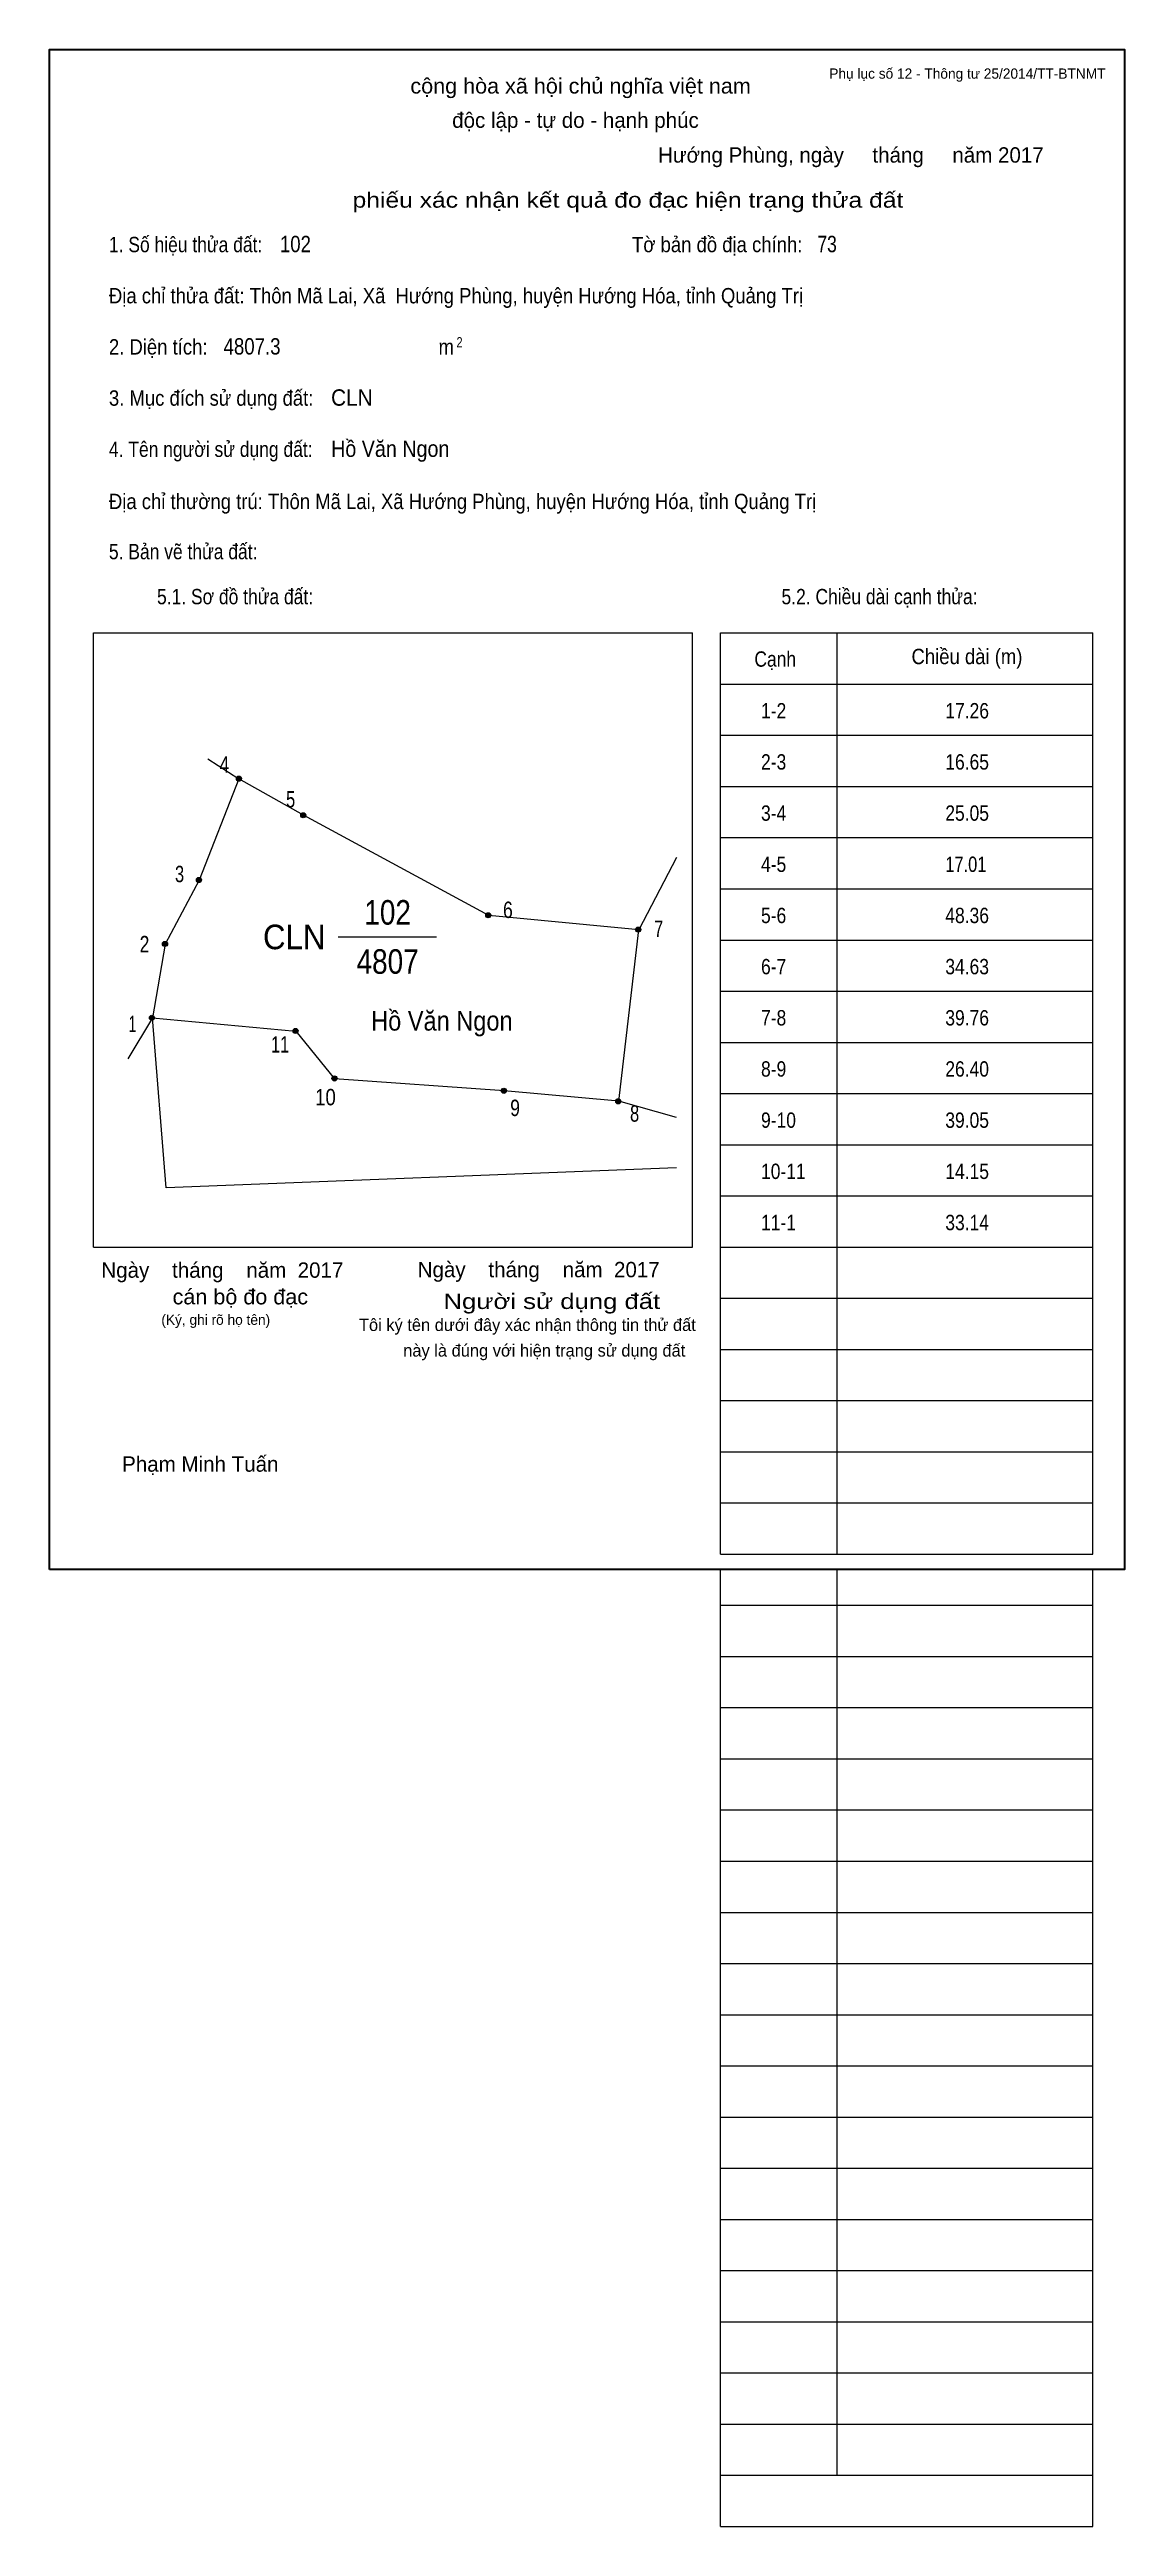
# Model space of a CAD drawing. Header units: centimetres. Extents: x 0 to 21, y -18.7 to 29.7.
import ezdxf
from ezdxf.enums import TextEntityAlignment as Align

# ---------------------------------------------------------------- set-up
doc = ezdxf.new("R2010")
doc.units = ezdxf.units.CM
doc.header["$LTSCALE"] = 0.12
for name, color, linetype in [('2', 7, 'Continuous'), ('30', 7, 'Continuous'), ('34', 7, 'Continuous')]:
    doc.layers.add(name, color=color, linetype=linetype)
for name, color, linetype, lineweight in [('32', 7, 'Continuous', 13), ('33', 7, 'Continuous', 13), ('6', 7, 'Continuous', 13), ('63', 7, 'Continuous', 13)]:
    doc.layers.add(name, color=color, linetype=linetype, lineweight=lineweight)

msp = doc.modelspace()

# ---------------------------------------------------------------- hatches: boundary and pattern name
at = {"layer": '32'}
for points in [[(3.75, 15.4528, 1), (3.65, 15.4528, 1)], [(5.0061, 14.7372, 1), (4.9061, 14.7372, 1)], [(2.9691, 13.4727, 1), (2.8691, 13.4727, 1)], [(8.6211, 12.7827, 1), (8.5211, 12.7827, 1)], [(2.3054, 12.2235, 1), (2.2054, 12.2235, 1)], [(11.5504, 12.504, 1), (11.4504, 12.504, 1)], [(2.0504, 10.7788, 1), (1.9504, 10.7788, 1)], [(4.8548, 10.5239, 1), (4.7548, 10.5239, 1)], [(5.6171, 9.5942, 1), (5.5171, 9.5942, 1)], [(8.9271, 9.3537, 1), (8.8271, 9.3537, 1)], [(11.1612, 9.1472, 1), (11.0612, 9.1472, 1)]]:
    msp.add_hatch(color=256, dxfattribs=at).paths.add_polyline_path(points)

# ---------------------------------------------------------------- linework, layer by layer
for centre in [(3.7, 15.4528), (4.9561, 14.7372), (2.9191, 13.4727), (8.5711, 12.7827), (2.2554, 12.2235), (11.5004, 12.504), (2.0004, 10.7788), (4.8048, 10.5239), (5.5671, 9.5942), (8.8771, 9.3537), (11.1112, 9.1472)]:
    msp.add_circle(centre, 0.05, dxfattribs=at)
at = {"layer": '33'}
msp.add_line((5.64, 12.36), (7.56, 12.36), dxfattribs=at)
at = {"layer": '6'}
for p, q in [((3.09, 15.84), (3.7, 15.45)), ((4.96, 14.74), (3.7, 15.45)), ((12.25, 13.91), (11.51, 12.5)), ((11.12, 9.15), (11.51, 12.5)), ((2.01, 10.78), (1.53, 9.98)), ((12.25, 8.83), (11.12, 9.15))]:
    msp.add_line(p, q, dxfattribs=at)
for points in [[(3.7, 15.45), (2.92, 13.47), (2.26, 12.22), (2.01, 10.78)], [(11.51, 12.5), (8.58, 12.78), (4.96, 14.74)], [(2.01, 10.78), (4.81, 10.52), (5.57, 9.59)], [(12.25, 7.85), (2.28, 7.46), (2.01, 10.78)], [(11.12, 9.15), (8.88, 9.35), (5.57, 9.59)]]:
    msp.add_lwpolyline(points, dxfattribs=at)
at = {"layer": '63'}
for p, q in [((0.86, 18.3), (12.56, 18.3)), ((0.86, 6.3), (0.86, 18.3)), ((12.56, 6.3), (12.56, 18.3)), ((13.11, 18.3), (20.38, 18.3)), ((13.11, 0.3), (13.11, 18.3)), ((15.39, 0.3), (15.39, 18.3)), ((20.38, 0.3), (20.38, 18.3)), ((13.11, 17.3), (20.38, 17.3)), ((13.11, 16.3), (20.38, 16.3)), ((13.11, 15.3), (20.38, 15.3)), ((13.11, 14.3), (20.38, 14.3)), ((13.11, 13.3), (20.38, 13.3)), ((13.11, 12.3), (20.38, 12.3)), ((13.11, 11.3), (20.38, 11.3)), ((13.11, 10.3), (20.38, 10.3)), ((13.11, 9.3), (20.38, 9.3)), ((13.11, 8.3), (20.38, 8.3)), ((13.11, 7.3), (20.38, 7.3)), ((0.86, 6.3), (12.56, 6.3)), ((13.11, 6.3), (20.38, 6.3)), ((13.11, 5.3), (20.38, 5.3)), ((13.11, 4.3), (20.38, 4.3)), ((13.11, 3.3), (20.38, 3.3)), ((13.11, 2.3), (20.38, 2.3)), ((13.11, 1.3), (20.38, 1.3)), ((13.11, 0.3), (20.38, 0.3)), ((13.11, -18.7), (13.11, 0)), ((15.39, -17.7), (15.39, 0)), ((20.38, -18.7), (20.38, 0)), ((13.11, -0.7), (20.38, -0.7)), ((13.11, -0.7), (20.38, -0.7)), ((13.11, -1.7), (20.38, -1.7)), ((13.11, -2.7), (20.38, -2.7)), ((13.11, -3.7), (20.38, -3.7)), ((13.11, -4.7), (20.38, -4.7)), ((13.11, -5.7), (20.38, -5.7)), ((13.11, -6.7), (20.38, -6.7)), ((13.11, -7.7), (20.38, -7.7)), ((13.11, -8.7), (20.38, -8.7)), ((13.11, -9.7), (20.38, -9.7)), ((13.11, -10.7), (20.38, -10.7)), ((13.11, -11.7), (20.38, -11.7)), ((13.11, -12.7), (20.38, -12.7)), ((13.11, -13.7), (20.38, -13.7)), ((13.11, -14.7), (20.38, -14.7)), ((13.11, -15.7), (20.38, -15.7)), ((13.11, -16.7), (20.38, -16.7)), ((13.11, -17.7), (20.38, -17.7)), ((13.11, -18.7), (20.38, -18.7))]:
    msp.add_line(p, q, dxfattribs=at)
at = {"layer": '63', "lineweight": 35}
msp.add_lwpolyline([(0, 0), (0, 29.7), (21, 29.7), (21, 0)], close=True, dxfattribs=at)

# ---------------------------------------------------------------- texts
at = {"layer": '2', "width": 0.9}
msp.add_text('Hồ Văn Ngon', height=0.3824, dxfattribs=at).set_placement((7.665, 10.53), align=Align.CENTER)
at = {"layer": '30'}
for s, width, p in [('1-2', 0.85, (13.9, 16.63)), ('17.26', 0.85, (17.5, 16.63)), ('2-3', 0.85, (13.9, 15.63)), ('16.65', 0.85, (17.5, 15.63)), ('3-4', 0.85, (13.9, 14.63)), ('25.05', 0.85, (17.5, 14.63)), ('4-5', 0.85, (13.9, 13.63)), ('17.01', 0.8, (17.5, 13.63)), ('5-6', 0.85, (13.9, 12.63)), ('48.36', 0.85, (17.5, 12.63)), ('6-7', 0.85, (13.9, 11.63)), ('34.63', 0.85, (17.5, 11.63)), ('7-8', 0.85, (13.9, 10.63)), ('39.76', 0.85, (17.5, 10.63)), ('8-9', 0.85, (13.9, 9.63)), ('26.40', 0.85, (17.5, 9.63)), ('9-10', 0.85, (13.9, 8.63)), ('39.05', 0.85, (17.5, 8.63)), ('10-11', 0.85, (13.9, 7.63)), ('14.15', 0.85, (17.5, 7.63)), ('11-1', 0.85, (13.9, 6.63)), ('33.14', 0.85, (17.5, 6.63))]:
    msp.add_text(s, height=0.3, dxfattribs=dict(at, width=width)).set_placement(p)
at = {"layer": '32'}
for s, width, p in [('4', 0.8, (3.415, 15.57)), ('5', 0.75, (4.71, 14.89)), ('3', 0.75, (2.54, 13.43)), ('6', 0.8, (8.955, 12.73)), ('7', 0.75, (11.9, 12.36)), ('2', 0.8, (1.855, 12.06)), ('1', 0.65, (1.62, 10.5)), ('11', 0.75, (4.505, 10.1)), ('10', 0.85, (5.39, 9.07)), ('9', 0.8, (9.095, 8.86)), ('8', 0.75, (11.43, 8.75))]:
    msp.add_text(s, height=0.32, dxfattribs=dict(at, width=width)).set_placement(p, align=Align.CENTER)
at = {"layer": '33', "width": 0.85}
for s, p in [('102', (6.605, 12.6)), ('4807', (6.605, 11.64))]:
    msp.add_text(s, height=0.4799, dxfattribs=at).set_placement(p, align=Align.CENTER)
at = {"layer": '33', "width": 0.95}
msp.add_text('CLN', height=0.4799, dxfattribs=at).set_placement((5.39, 12.12), align=Align.RIGHT)
at = {"layer": '34'}
for s, width, p in [('102', 0.85, (4.5, 25.74)), ('73', 0.8, (15, 25.74)), ('4807.3', 0.85, (3.4, 23.74)), ('CLN', 0.95, (5.5, 22.74)), ('Hồ Văn Ngon', 0.9, (5.5, 21.74))]:
    msp.add_text(s, height=0.32, dxfattribs=dict(at, width=width)).set_placement(p)
at = {"layer": '63', "width": 1.05}
msp.add_text('cộng hòa xã hội chủ nghĩa việt nam', height=0.3, dxfattribs=at).set_placement((10.375, 28.84), align=Align.CENTER)
at = {"layer": '63'}
for s, height, p in [('Phụ lục số 12 - Thông tư 25/2014/TT-BTNMT', 0.2, (20.63, 29.13)), ('Ngày    tháng    năm  2017', 0.3, (5.74, 5.7)), ('Ngày    tháng    năm  2017', 0.3, (11.92, 5.71)), ('(Ký, ghi rõ họ tên)', 0.2, (4.31, 4.78))]:
    msp.add_text(s, height=height, dxfattribs=at).set_placement(p, align=Align.RIGHT)
for s, height, p in [('độc lập - tự do - hạnh phúc', 0.3, (10.275, 28.17)), ('Hướng Phùng, ngày     tháng     năm 2017', 0.3, (15.655, 27.49)), ('Tôi ký tên dưới đây xác nhận thông tin thử đất', 0.24, (9.335, 4.66)), ('này là đúng với hiện trạng sử dụng đất', 0.24, (9.665, 4.16)), ('Phạm Minh Tuấn', 0.3, (2.945, 1.91))]:
    msp.add_text(s, height=height, dxfattribs=at).set_placement(p, align=Align.CENTER)
for s, width, p in [('phiếu xác nhận kết quả đo đạc hiện trạng thửa đất', 1.2, (16.68, 26.61)), ('cán bộ đo đạc', 1.05, (5.05, 5.18)), ('Người sử dụng đất', 1.25, (11.93, 5.09))]:
    msp.add_text(s, height=0.3, dxfattribs=dict(at, width=width)).set_placement(p, align=Align.RIGHT)
for s, height, width, p in [('1. Số hiệu thửa đất:', 0.3, 0.85, (1.16, 25.74)), ('Tờ bản đồ địa chính:', 0.3, 0.9, (11.38, 25.74)), ('Địa chỉ thửa đất: Thôn Mã Lai, Xã  Hướng Phùng, huyện Hướng Hóa, tỉnh Quảng Trị', 0.3, 0.9, (1.16, 24.74)), ('2. Diện tích:', 0.3, 0.9, (1.16, 23.74)), ('m', 0.3, 0.9, (7.6, 23.74)), ('2', 0.2, 0.8, (7.95, 23.88)), ('3. Mục đích sử dụng đất:', 0.3, 0.9, (1.16, 22.74)), ('4. Tên người sử dụng đất:', 0.3, 0.85, (1.16, 21.74)), ('Địa chỉ thường trú: Thôn Mã Lai, Xã Hướng Phùng, huyện Hướng Hóa, tỉnh Quảng Trị', 0.3, 0.9, (1.16, 20.72)), ('5. Bản vẽ thửa đất:', 0.3, 0.85, (1.16, 19.74)), ('5.1. Sơ đồ thửa đất:', 0.3, 0.85, (2.1, 18.86)), ('5.2. Chiều dài cạnh thửa:', 0.3, 0.85, (14.3, 18.86)), ('Cạnh', 0.3, 0.85, (13.77, 17.64)), ('Chiều dài (m)', 0.3, 0.9, (16.84, 17.69))]:
    msp.add_text(s, height=height, dxfattribs=dict(at, width=width)).set_placement(p)

doc.saveas('drawing.dxf')
